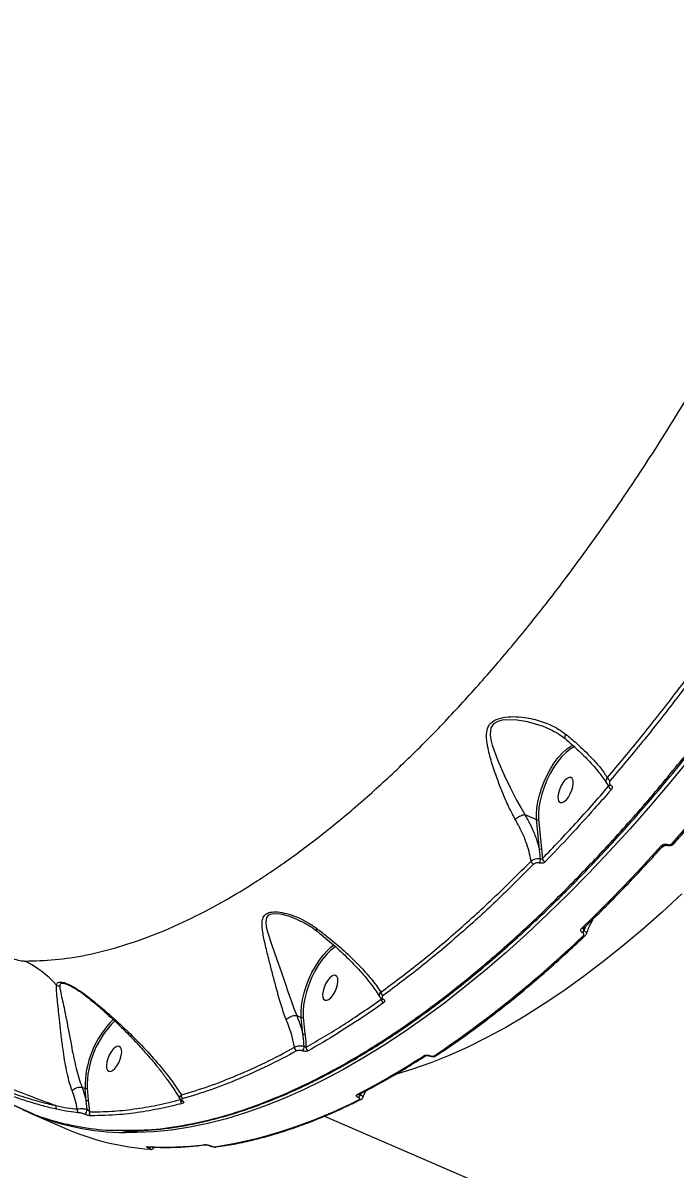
# Model space of a CAD drawing. Header units: millimetres. Extents: x -6104 to 7803, y -6013 to 4803.
# Drawn here: x 708.7 to 925.7, y -2229.7 to -1848 of the extents above; entities that cross this region are included whole.
import ezdxf

# ---------------------------------------------------------------- set-up
doc = ezdxf.new("R2010")
doc.units = ezdxf.units.MM
for name, color, linetype in [('DIKOM_ОБЪЕКТ', 7, 'Continuous'), ('DIKOM_РАЗМЕР_ЗОНА', 7, 'Continuous'), ('DIKOM_РАЗМЕР_ОБЪЕКТА', 7, 'Continuous')]:
    doc.layers.add(name, color=color, linetype=linetype)
doc.styles.add('style1', font='arial.ttf', dxfattribs={"width": 0.8})
doc.dimstyles.new('1-50', dxfattribs={"dimtxt": 300, "dimasz": 200, "dimexe": 100, "dimexo": 0, "dimgap": 100, "dimtad": 1, "dimtxsty": 'style1', "dimcen": 200, "dimclrd": 7, "dimclre": 7, "dimclrt": 7, "dimadec": 1, "dimazin": 2, "dimtfac": 1, "dimtmove": 0, "dimatfit": 2, "dimfxl": 0, "dimlwd": 25, "dimlwe": 18, "dimarcsym": 0})

# ---------------------------------------------------------------- blocks, each defined once
blk = doc.blocks.new('*D10')
at = {"layer": 'Defpoints', "color": 0, "transparency": 16777216}
for p in [(-4094.65, -224.49), (3111.63, -1726.03), (3111.63, -4948.58)]:
    blk.add_point(p, dxfattribs=at)
at = {"layer": 'DIKOM_РАЗМЕР_ОБЪЕКТА', "color": 7, "lineweight": 18, "transparency": 16777216}
for p, q in [((-4094.65, -224.49), (-4094.65, -5048.58)), ((3111.63, -1726.03), (3111.63, -5048.58))]:
    blk.add_line(p, q, dxfattribs=at)
at = {"layer": 'DIKOM_РАЗМЕР_ОБЪЕКТА', "color": 7, "lineweight": 25, "transparency": 16777216}
blk.add_line((-3894.65, -4948.58), (2911.63, -4948.58), dxfattribs=at)
at = {"layer": 'DIKOM_РАЗМЕР_ОБЪЕКТА', "color": 7, "transparency": 16777216}
for points in [[(-3894.65, -4915.24), (-3894.65, -4981.91), (-4094.65, -4948.58)], [(2911.63, -4915.24), (2911.63, -4981.91), (3111.63, -4948.58)]]:
    blk.add_solid(points, dxfattribs=at)
at = {"layer": 'DIKOM_РАЗМЕР_ОБЪЕКТА', "color": 7, "transparency": 16777216, "insert": (-134.24, -4695.4), "char_height": 300, "attachment_point": 5, "style": 'style1'}
blk.add_mtext('7200', dxfattribs=at)
blk = doc.blocks.new('*D12')
at = {"layer": 'Defpoints', "color": 0, "transparency": 16777216}
for p in [(-6103.62, -69.94), (4675.35, -1132.87), (4675.35, -5913.06)]:
    blk.add_point(p, dxfattribs=at)
at = {"layer": 'DIKOM_РАЗМЕР_ЗОНА', "color": 7, "lineweight": 18, "transparency": 16777216}
for p, q in [((-6103.62, -69.94), (-6103.62, -6013.06)), ((4675.35, -1132.87), (4675.35, -6013.06))]:
    blk.add_line(p, q, dxfattribs=at)
at = {"layer": 'DIKOM_РАЗМЕР_ЗОНА', "color": 7, "lineweight": 25, "transparency": 16777216}
blk.add_line((-5903.62, -5913.06), (4475.35, -5913.06), dxfattribs=at)
at = {"layer": 'DIKOM_РАЗМЕР_ЗОНА', "color": 7, "transparency": 16777216}
for points in [[(-5903.62, -5879.73), (-5903.62, -5946.4), (-6103.62, -5913.06)], [(4475.35, -5879.73), (4475.35, -5946.4), (4675.35, -5913.06)]]:
    blk.add_solid(points, dxfattribs=at)
at = {"layer": 'DIKOM_РАЗМЕР_ЗОНА', "color": 7, "transparency": 16777216, "insert": (271.51, -5659.89), "char_height": 300, "attachment_point": 5, "style": 'style1'}
blk.add_mtext('10800', dxfattribs=at)

msp = doc.modelspace()

# ---------------------------------------------------------------- linework, layer by layer
at = {"layer": 'DIKOM_ОБЪЕКТ', "color": 7, "linetype": 'Continuous', "lineweight": 15}
for p, q in [((883.124, -2082.912), (882.841, -2082.774)), ((903.561, -2102.219), (903.17, -2101.497)), ((875.687, -2111.649), (879.577, -2113.333)), ((880.545, -2123.131), (879.577, -2113.333)), ((880.27, -2113.205), (881.238, -2123.002)), ((922.708, -2121.798), (922.736, -2121.81)), ((923.186, -2121.573), (923.213, -2121.585)), ((881.238, -2123.002), (881.541, -2126.3)), ((921.847, -2122.277), (921.113, -2122.681)), ((922.723, -2121.877), (921.847, -2122.277)), ((894.924, -2151.017), (894.839, -2150.98)), ((895.7, -2149.038), (895.29, -2150.229)), ((895.29, -2150.229), (895.376, -2150.266)), ((895.376, -2150.266), (896.14, -2148.611)), ((827.907, -2173.103), (827.718, -2172.754)), ((799.803, -2178.555), (799.807, -2178.556)), ((799.807, -2178.556), (801.278, -2179.193)), ((801.971, -2179.065), (802.518, -2184.6)), ((801.825, -2184.728), (801.278, -2179.193)), ((843.821, -2191.984), (843.866, -2192.003)), ((844.11, -2191.926), (844.155, -2191.946)), ((728.374, -2202.432), (728.377, -2202.433)), ((728.377, -2202.433), (729.341, -2202.85)), ((728.377, -2202.433), (729.733, -2206.823)), ((729.733, -2206.823), (729.341, -2202.85)), ((730.034, -2202.722), (730.426, -2206.695)), ((820.32, -2205.838), (820.254, -2205.809)), ((821.007, -2204.567), (820.885, -2204.924)), ((820.885, -2204.924), (820.95, -2204.952)), ((820.95, -2204.952), (821.2, -2204.466)), ((730.073, -2209.866), (729.733, -2206.823)), ((730.426, -2206.695), (730.795, -2210.648)), ((761.622, -2206.971), (761.608, -2206.964)), ((708.695, -2209.921), (711.977, -2211.318)), ((710.392, -2210.715), (723.646, -2216.455)), ((712.798, -2211.627), (712.839, -2211.644)), ((809.048, -2212.03), (1077.94, -2328.482)), ((750.242, -2222.276), (750.242, -2222.277)), ((750.565, -2222.723), (750.519, -2222.703)), ((771.039, -2221.942), (771.104, -2221.97)), ((771.154, -2221.956), (771.22, -2221.984))]:
    msp.add_line(p, q, dxfattribs=at)
at = {"layer": 'DIKOM_ОБЪЕКТ', "color": 7, "linetype": 'Continuous', "lineweight": 15, "flags": 128}
for points in [[(924.678, -2121.259), (929.489, -2115.781), (934.283, -2110.182), (939.059, -2104.466), (943.815, -2098.635), (948.548, -2092.69), (953.256, -2086.636), (957.939, -2080.474), (962.593, -2074.206)], [(882.841, -2082.774), (881.945, -2082.337), (876.572, -2080.729), (873.098, -2080.159), (869.615, -2080.064), (868.109, -2080.237), (866.69, -2080.62), (865.255, -2081.46), (864.38, -2082.721), (864.096, -2084.926), (864.352, -2086.74), (864.838, -2088.579), (866.665, -2093.588), (868.938, -2098.727), (870.887, -2102.827), (872.961, -2106.893), (874.3, -2109.331), (875.681, -2111.646), (875.682, -2111.647), (875.682, -2111.647)], [(879.577, -2113.333), (879.516, -2111.516), (879.657, -2109.522), (879.995, -2107.393), (880.523, -2105.175), (881.23, -2102.917), (882.1, -2100.666), (883.116, -2098.471), (884.255, -2096.38), (885.492, -2094.437), (886.801, -2092.685), (888.153, -2091.161), (889.521, -2089.897), (890.873, -2088.922), (891.643, -2088.495)], [(892.283, -2088.977), (892.145, -2089.039), (890.789, -2089.819), (889.396, -2090.927), (888, -2092.335), (886.633, -2094.009), (885.329, -2095.91), (884.118, -2097.992), (883.031, -2100.205), (882.092, -2102.496), (881.325, -2104.81), (880.748, -2107.091), (880.375, -2109.285), (880.214, -2111.34), (880.27, -2113.205)], [(930.976, -2092.378), (924.25, -2100.603), (917.484, -2108.595), (910.684, -2116.349), (903.856, -2123.857), (897.006, -2131.115), (890.139, -2138.114), (883.262, -2144.851), (876.379, -2151.318), (869.497, -2157.51), (862.622, -2163.423), (855.759, -2169.051), (848.914, -2174.389), (842.094, -2179.434), (835.302, -2184.18), (828.547, -2188.624), (821.832, -2192.762), (815.164, -2196.59), (808.548, -2200.106), (801.99, -2203.306), (795.496, -2206.187), (789.071, -2208.748), (782.72, -2210.986), (776.448, -2212.899), (770.262, -2214.486), (764.165, -2215.745), (758.164, -2216.675), (752.264, -2217.275), (746.468, -2217.545), (742.912, -2217.546)], [(890.992, -2099.309), (890.402, -2099.282), (889.718, -2099.592), (888.995, -2100.216), (888.293, -2101.102), (887.667, -2102.178), (887.169, -2103.358), (886.839, -2104.545), (886.704, -2105.645), (886.774, -2106.567), (887.045, -2107.236), (887.493, -2107.599), (888.083, -2107.627), (888.767, -2107.316), (889.49, -2106.693), (890.192, -2105.807), (890.818, -2104.73), (891.316, -2103.55), (891.646, -2102.363), (891.781, -2101.264), (891.71, -2100.342), (891.44, -2099.672), (890.992, -2099.309)], [(904.272, -2101.779), (904.164, -2101.864), (904.056, -2101.93), (903.952, -2101.975), (903.853, -2101.998), (903.763, -2101.997), (903.684, -2101.974), (903.662, -2101.963)], [(894.651, -2149.438), (897.961, -2146.225), (901.27, -2142.951), (904.576, -2139.615), (907.879, -2136.219), (911.178, -2132.763), (914.473, -2129.248), (917.763, -2125.675), (921.047, -2122.045)], [(927.934, -2138.002), (921.354, -2144.103), (914.777, -2149.926), (908.21, -2155.466), (901.657, -2160.718), (895.125, -2165.676), (888.62, -2170.337), (882.149, -2174.696), (875.716, -2178.749), (869.329, -2182.492), (862.994, -2185.922), (856.715, -2189.034), (850.499, -2191.828), (844.351, -2194.299), (838.279, -2196.447), (832.622, -2198.173)], [(799.839, -2146.552), (797.517, -2145.625), (794.549, -2144.839), (791.923, -2144.658), (790.54, -2145.043), (789.727, -2145.895), (789.457, -2147.42), (789.654, -2149.019), (790.081, -2150.728), (791.5, -2155.126), (793.199, -2159.92), (794.583, -2163.91), (795.996, -2168.057), (796.936, -2170.833), (797.887, -2173.578), (798.832, -2176.164), (799.803, -2178.555), (799.803, -2178.555), (799.803, -2178.555)], [(801.278, -2179.193), (801.218, -2177.37), (801.36, -2175.367), (801.701, -2173.229), (802.233, -2171.003), (802.945, -2168.736), (803.822, -2166.478), (804.845, -2164.277), (805.99, -2162.182), (807.235, -2160.237), (808.55, -2158.486), (809.909, -2156.966), (811.281, -2155.709), (812.182, -2155.037)], [(812.668, -2155.56), (812.551, -2155.638), (811.154, -2156.737), (809.751, -2158.139), (808.378, -2159.811), (807.067, -2161.712), (805.849, -2163.798), (804.754, -2166.016), (803.809, -2168.314), (803.036, -2170.637), (802.455, -2172.927), (802.078, -2175.13), (801.915, -2177.193), (801.971, -2179.065)], [(812.693, -2165.169), (812.103, -2165.142), (811.419, -2165.453), (810.696, -2166.076), (809.994, -2166.962), (809.368, -2168.038), (808.87, -2169.218), (808.54, -2170.406), (808.405, -2171.505), (808.476, -2172.427), (808.746, -2173.097), (809.194, -2173.46), (809.785, -2173.487), (810.469, -2173.177), (811.191, -2172.553), (811.894, -2171.667), (812.519, -2170.591), (813.017, -2169.411), (813.347, -2168.223), (813.482, -2167.124), (813.412, -2166.202), (813.141, -2165.533), (812.693, -2165.169)], [(740.756, -2188.826), (740.166, -2188.799), (739.482, -2189.109), (738.759, -2189.733), (738.057, -2190.619), (737.431, -2191.695), (736.933, -2192.875), (736.603, -2194.063), (736.468, -2195.162), (736.539, -2196.084), (736.809, -2196.753), (737.257, -2197.116), (737.847, -2197.144), (738.531, -2196.833), (739.254, -2196.21), (739.956, -2195.324), (740.582, -2194.247), (741.08, -2193.067), (741.41, -2191.88), (741.545, -2190.781), (741.475, -2189.859), (741.204, -2189.189), (740.756, -2188.826)], [(711.977, -2211.318), (694.68, -2203.609)], [(695.501, -2203.917), (712.798, -2211.627)], [(712.104, -2211.326), (712.064, -2211.331), (711.977, -2211.318)], [(712.01, -2211.332), (712.165, -2211.377), (712.256, -2211.391)], [(750.239, -2222.276), (750.138, -2222.263), (749.97, -2222.212)], [(751.201, -2223.114), (751.094, -2223.1), (750.935, -2223.05)], [(771.036, -2221.941), (771.08, -2221.955), (771.154, -2221.956)], [(771.107, -2221.972), (771.146, -2221.983), (771.22, -2221.984)]]:
    msp.add_lwpolyline(points, dxfattribs=at)
at = {"layer": 'DIKOM_ОБЪЕКТ', "color": 7, "linetype": 'Continuous', "lineweight": 15}
for centre, radius, start, end in [((904.696, -2098.841), 1.614, 198.0133, 247.22109), ((905.073, -2101.798), 1.569, 195.57164, 247.58911), ((879.826, -2112.742), 0.642, 247.17941, 313.77883), ((922.782, -2121.336), 0.468, 260.7975, 329.48777), ((922.808, -2121.345), 0.471, 261.34923, 329.3678), ((924.992, -2120.776), 0.576, 236.93228, 307.63829), ((880.794, -2122.539), 0.642, 247.19939, 313.77792), ((921.361, -2121.568), 0.571, 236.5832, 308.1444), ((879.196, -2126.834), 1.461, 191.36197, 246.58755), ((878.408, -2126.431), 2.501, 327.27316, 0.79573), ((882.966, -2126.056), 1.445, 189.70715, 247.02299), ((643.798, -1891.252), 362.095, 303.85941, 313.93728), ((894.959, -2148.892), 0.628, 240.55381, 306.06575), ((893.439, -2149.627), 1.947, 315.9635, 341.99411), ((893.524, -2149.664), 1.948, 315.96065, 341.98361), ((895.355, -2151.474), 0.607, 239.32466, 307.39057), ((693.512, -2192.065), 35.394, 41.92712, 63.40016), ((721.411, -2166.292), 2.638, 233.57062, 259.30245), ((829.06, -2170.78), 1.275, 180.0605, 245.06007), ((829.165, -2173.157), 1.259, 177.53547, 245.25676), ((828.35, -2172.731), 0.436, 245.1751, 301.74634), ((801.527, -2178.602), 0.642, 247.17941, 313.77883), ((760.905, -2202.364), 31.568, 134.55356, 180.88249), ((760.486, -2202.201), 30.457, 134.05288, 180.97982), ((802.074, -2184.137), 0.642, 247.18112, 313.77712), ((800.263, -2189.257), 1.199, 174.36438, 244.18363), ((799.645, -2188.671), 2.625, 321.16185, 357.66383), ((804.121, -2189.21), 1.199, 172.59989, 244.41017), ((708.074, -1987.29), 244.594, 297.19748, 303.20945), ((842.345, -2191.32), 0.687, 243.49266, 300.58627), ((843.913, -2191.69), 0.308, 252.22474, 309.80748), ((843.957, -2191.708), 0.309, 252.81448, 309.73262), ((845.848, -2191.322), 0.688, 243.56041, 300.71481), ((729.59, -2202.259), 0.642, 247.17111, 313.78714), ((762.486, -2205.232), 1.114, 167.49872, 243.16272), ((820.175, -2204.19), 0.72, 244.70925, 295.60004), ((819.336, -2204.488), 1.609, 304.7885, 344.29093), ((819.401, -2204.516), 1.61, 304.79958, 344.27986), ((720.615, -2208.973), 1.021, 156.25535, 232.47458), ((729.982, -2206.232), 0.642, 247.19754, 313.7607), ((762.193, -2206.827), 1.109, 164.95286, 243.21103), ((761.794, -2206.62), 0.391, 243.94882, 276.91371), ((748.485, -2068.197), 155.934, 278.871, 297.53594), ((820.881, -2205.823), 0.714, 244.49769, 295.81166), ((743.768, -2132.654), 84.897, 246.85051, 269.42253), ((713.186, -2210.706), 1, 246.53088, 249.70003), ((727.764, -2210.015), 1.035, 160.65618, 240.58096), ((727.709, -2209.69), 2.371, 312.16603, 355.7417), ((731.772, -2211.01), 1.042, 159.69224, 242.63504), ((756.681, -2139.509), 83.738, 246.76486, 266.06511), ((755.88, -2119.841), 102.541, 266.6959, 277.43283), ((750.402, -2221.994), 0.719, 279.42912, 332.74712), ((750.443, -2222.003), 0.73, 279.59877, 333.72572), ((769.459, -2220.808), 0.778, 246.21762, 277.32308), ((772.845, -2221.553), 0.779, 246.2294, 277.67506)]:
    msp.add_arc(centre, radius, start, end, dxfattribs=at)
for points, knots in [([(865.948, -1592.936), (862.314, -1596.787), (855.043, -1604.494), (843.404, -1616.119), (831.269, -1627.754), (818.441, -1639.533), (804.931, -1651.427), (790.745, -1663.408), (776.107, -1675.282), (760.623, -1687.353), (744.283, -1699.574), (727.1, -1711.89), (709.405, -1724.045), (691.237, -1735.986), (672.65, -1747.666), (654.074, -1758.813), (635.575, -1769.401), (617.213, -1779.418), (598.668, -1789.039), (579.996, -1798.212), (561.261, -1806.892), (542.892, -1814.882), (524.943, -1822.17), (507.457, -1828.761), (490.135, -1834.77), (473.044, -1840.149), (456.253, -1844.862), (441.19, -1848.546), (427.78, -1851.365), (415.881, -1853.488), (404.346, -1855.152), (393.217, -1856.348), (382.544, -1857.073), (372.328, -1857.32), (362.533, -1857.126), (356.417, -1856.592), (353.359, -1856.326)], [0, 0, 0, 0, 0.0277654, 0.0555639, 0.0833624, 0.1111276, 0.1400315, 0.168973, 0.1979143, 0.226818, 0.2582448, 0.2896958, 0.3211227, 0.3534672, 0.3858385, 0.4181831, 0.449506, 0.480853, 0.5121759, 0.5444126, 0.5766757, 0.6089124, 0.640161, 0.6714336, 0.7026821, 0.7348412, 0.7670266, 0.7991857, 0.8241463, 0.849107, 0.8742669, 0.8994268, 0.9244695, 0.9495121, 0.974756, 1, 1, 1, 1]), ([(741.67, -2216.729), (744.458, -2216.742), (750.977, -2216.774), (761.711, -2215.347), (773.75, -2212.673), (786.017, -2208.737), (798.447, -2203.635), (810.995, -2197.417), (823.864, -2189.988), (837.023, -2181.319), (850.432, -2171.412), (863.796, -2160.484), (877.07, -2148.598), (890.212, -2135.833), (903.436, -2121.983), (916.699, -2107.049), (929.955, -2091.057), (942.76, -2074.557), (955.083, -2057.655), (966.91, -2040.462), (978.58, -2022.495), (990.05, -2003.781), (1001.278, -1984.366), (1012.166, -1964.403), (1022.673, -1943.944), (1032.764, -1923.051), (1042.468, -1901.651), (1051.733, -1879.798), (1060.515, -1857.559), (1068.62, -1835.423), (1076.037, -1813.464), (1082.77, -1791.75), (1088.927, -1769.928), (1094.465, -1748.067), (1099.334, -1726.256), (1103.236, -1706.219), (1105.245, -1693.628), (1106.134, -1688.06)], [0, 0, 0, 0, 0.0220395, 0.0515326, 0.0810498, 0.1105428, 0.1392035, 0.1678862, 0.1965469, 0.22604, 0.2555572, 0.2850503, 0.3137109, 0.3423937, 0.3710543, 0.4005474, 0.4300646, 0.4595576, 0.4871864, 0.5148348, 0.5424636, 0.5708352, 0.5992284, 0.6276001, 0.6562609, 0.6849436, 0.7136043, 0.7430975, 0.7726148, 0.802108, 0.8307686, 0.8594515, 0.8881122, 0.9176054, 0.9471225, 0.9766158, 1, 1, 1, 1]), ([(741.938, -2216.905), (743.132, -2216.923), (746.112, -2216.969), (750.989, -2216.704), (756.551, -2216.153), (762.211, -2215.294), (767.965, -2214.142), (773.818, -2212.692), (779.77, -2210.943), (785.818, -2208.896), (791.94, -2206.56), (798.113, -2203.941), (804.318, -2201.047), (810.551, -2197.88), (816.817, -2194.44), (823.115, -2190.728), (829.449, -2186.741), (835.82, -2182.479), (842.231, -2177.942), (848.681, -2173.127), (855.175, -2168.033), (861.711, -2162.658), (868.275, -2157.018), (874.836, -2151.135), (881.373, -2145.029), (887.877, -2138.708), (894.351, -2132.172), (900.798, -2125.416), (907.221, -2118.44), (913.621, -2111.242), (919.999, -2103.819), (926.359, -2096.171), (932.701, -2088.293), (939.028, -2080.184), (945.328, -2071.857), (951.572, -2063.349), (957.739, -2054.69), (963.819, -2045.894), (969.817, -2036.953), (975.736, -2027.866), (981.575, -2018.634), (987.335, -2009.257), (993.014, -1999.734), (998.613, -1990.067), (1004.133, -1980.254), (1009.572, -1970.296), (1014.925, -1960.202), (1020.178, -1949.999), (1025.315, -1939.721), (1030.323, -1929.386), (1035.203, -1919), (1039.953, -1908.562), (1044.576, -1898.072), (1049.071, -1887.529), (1053.437, -1876.934), (1057.676, -1866.287), (1061.785, -1855.589), (1065.766, -1844.839), (1069.616, -1834.041), (1073.328, -1823.222), (1076.887, -1812.415), (1080.285, -1801.647), (1083.52, -1790.928), (1086.592, -1780.257), (1089.502, -1769.631), (1092.25, -1759.053), (1094.836, -1748.521), (1097.26, -1738.036), (1099.521, -1727.599), (1101.621, -1717.208), (1103.552, -1706.87), (1105.212, -1697.301), (1106.148, -1691.226), (1106.562, -1688.542)], [0, 0, 0, 0, 0.0094077, 0.0234758, 0.0375496, 0.0516398, 0.0657619, 0.0799311, 0.0941627, 0.1084718, 0.1228261, 0.137127, 0.1513571, 0.1655334, 0.1796719, 0.193788, 0.2078977, 0.2220155, 0.2361533, 0.2503268, 0.2645521, 0.278845, 0.2932012, 0.3075358, 0.321785, 0.3359736, 0.3501177, 0.3642335, 0.378337, 0.3924445, 0.4065669, 0.4207201, 0.43492, 0.4491829, 0.4635203, 0.4778591, 0.4920989, 0.5062929, 0.5204523, 0.5345889, 0.5487143, 0.5628397, 0.5769743, 0.5911282, 0.6053129, 0.6195397, 0.6338199, 0.6481185, 0.6623743, 0.6765813, 0.6907508, 0.7048945, 0.7190235, 0.7331493, 0.7472822, 0.7614309, 0.7756067, 0.7898213, 0.8040856, 0.8183883, 0.8326644, 0.8468852, 0.8610656, 0.8752172, 0.889351, 0.9034787, 0.9176113, 0.9317563, 0.9459252, 0.9601293, 0.9743798, 0.9886796, 1, 1, 1, 1]), ([(709.36, -2160.417), (712.684, -2160.334), (719.337, -2160.167), (729.751, -2158.528), (740.547, -2155.854), (751.739, -2152.007), (763.287, -2146.999), (774.94, -2140.932), (786.653, -2133.855), (798.384, -2125.834), (810.324, -2116.739), (822.439, -2106.554), (834.689, -2095.29), (846.809, -2083.192), (858.759, -2070.32), (870.506, -2056.75), (882.236, -2042.264), (893.907, -2026.875), (905.477, -2010.614), (916.696, -1993.83), (927.535, -1976.591), (937.97, -1958.973), (948.165, -1940.701), (958.073, -1921.811), (967.651, -1902.353), (976.697, -1882.739), (985.191, -1863.038), (993.125, -1843.318), (1000.62, -1823.278), (1007.63, -1802.973), (1014.122, -1782.468), (1019.531, -1763.633), (1024.04, -1746.485), (1026.448, -1736.207), (1027.654, -1731.064)], [0, 0, 0, 0, 0.0311784, 0.0623809, 0.0935594, 0.1256442, 0.1577552, 0.18984, 0.2210202, 0.2522245, 0.2834047, 0.3154898, 0.347601, 0.3796861, 0.4108891, 0.4421159, 0.4733189, 0.5054257, 0.5375585, 0.5696654, 0.6009196, 0.6321979, 0.6634522, 0.6956101, 0.727794, 0.7599519, 0.7912842, 0.8226405, 0.8539729, 0.8862089, 0.9184711, 0.9507073, 0.9753304, 1, 1, 1, 1]), ([(903.161, -2099.341), (906.956, -2094.825), (914.546, -2085.793), (925.815, -2071.379), (936.968, -2056.344), (946.2, -2043.225), (951.664, -2035.08), (953.52, -2032.313)], [0, 0, 0, 0, 0.2203103, 0.44062049, 0.66308357, 0.88554499, 1, 1, 1, 1]), ([(954.544, -2033.148), (952.684, -2035.922), (947.244, -2044.033), (938.063, -2057.084), (926.923, -2072.113), (915.594, -2086.617), (907.912, -2095.759), (904.071, -2100.33)], [0, 0, 0, 0, 0.1144537, 0.3347649, 0.555075, 0.7775375, 1, 1, 1, 1]), ([(925.344, -2121.233), (926.473, -2119.956), (929.747, -2116.255), (935.146, -2109.962), (941.525, -2102.291), (947.865, -2094.414), (954.161, -2086.337), (959.277, -2079.578), (962.286, -2075.496), (963.227, -2074.219)], [0, 0, 0, 0, 0.0879847, 0.2551887, 0.4223897, 0.5895831, 0.7567732, 0.9239572, 1, 1, 1, 1]), ([(872.516, -2113.28), (872.076, -2112.485), (871.197, -2110.893), (869.721, -2107.776), (868.107, -2104), (866.3, -2099.227), (864.549, -2094.131), (863.443, -2089.884), (862.975, -2086.83), (862.899, -2084.664), (863.283, -2082.614), (864.482, -2080.94), (866.431, -2079.724), (869.3, -2079.066), (872.781, -2078.969), (877.039, -2079.451), (881.818, -2080.679), (886.151, -2082.616), (888.434, -2084.265), (889.249, -2084.854)], [0, 0, 0, 0, 0.0447764, 0.0895826, 0.1609589, 0.2324506, 0.323855, 0.4152101, 0.4505981, 0.4859292, 0.5329409, 0.566423, 0.5998014, 0.6530917, 0.7108115, 0.7686685, 0.8592877, 0.9497928, 1, 1, 1, 1]), ([(882.868, -2082.744), (883.077, -2082.822), (884.225, -2083.253), (886.105, -2084.293), (887.975, -2085.432), (888.867, -2086.214), (889.065, -2086.388)], [0, 0, 0, 0, 0.0906968, 0.4987264, 0.8887174, 1, 1, 1, 1]), ([(889.249, -2084.854), (889.237, -2084.878), (889.119, -2085.115), (888.956, -2085.554), (888.898, -2086.077), (889.026, -2086.268), (889.091, -2086.363)], [0, 0, 0, 0, 0.0347923, 0.3492318, 0.675281, 1, 1, 1, 1]), ([(889.079, -2086.376), (889.232, -2086.501), (890.248, -2087.331), (891.988, -2088.874), (894.276, -2090.992), (896.382, -2093.094), (898.3, -2095.159), (900.009, -2097.165), (901.462, -2099.069), (902.421, -2100.438), (902.81, -2101.118), (902.885, -2101.248)], [0, 0, 0, 0, 0.0234128, 0.155491, 0.2890876, 0.4240441, 0.560031, 0.6965633, 0.8328811, 0.9681639, 1, 1, 1, 1]), ([(889.249, -2084.854), (890.504, -2085.895), (892.714, -2087.729), (895.518, -2090.328), (898.244, -2093.063), (900.99, -2096.154), (902.432, -2098.27), (903.161, -2099.341)], [0, 0, 0, 0, 0.20226118, 0.35640615, 0.51199349, 0.75324878, 1, 1, 1, 1]), ([(881.541, -2126.3), (885.223, -2122.453), (892.595, -2114.751), (899.903, -2106.4), (903.561, -2102.219)], [0, 0, 0, 0, 0.4994504, 1, 1, 1, 1]), ([(902.962, -2101.213), (902.884, -2101.049), (902.707, -2100.677), (902.767, -2100.001), (903.03, -2099.56), (903.161, -2099.341)], [0, 0, 0, 0, 0.2837033, 0.6434637, 1, 1, 1, 1]), ([(902.988, -2101.291), (903.121, -2101.487), (903.303, -2101.755), (903.597, -2101.9), (903.676, -2101.938)], [0, 0, 0, 0, 0.7310676, 1, 1, 1, 1]), ([(903.561, -2102.219), (903.598, -2102.194), (903.67, -2102.146), (903.712, -2102.057), (903.685, -2101.996), (903.674, -2101.969)], [0, 0, 0, 0, 0.3758454, 0.7339083, 1, 1, 1, 1]), ([(903.653, -2101.959), (903.664, -2101.967), (903.688, -2101.982), (903.684, -2101.978), (903.681, -2101.976)], [0, 0, 0, 0, 0.47372799, 1, 1, 1, 1]), ([(904.071, -2100.33), (903.986, -2100.452), (903.815, -2100.698), (903.776, -2101.103), (903.91, -2101.471), (904.121, -2101.683), (904.257, -2101.769), (904.272, -2101.779)], [0, 0, 0, 0, 0.24866477, 0.49750407, 0.73894907, 0.97032439, 1, 1, 1, 1]), ([(904.272, -2101.779), (904.398, -2101.878), (904.64, -2102.07), (904.773, -2102.467), (904.735, -2102.877), (904.561, -2103.125), (904.474, -2103.249)], [0, 0, 0, 0, 0.2592227, 0.502145, 0.7510927, 1, 1, 1, 1]), ([(904.474, -2103.249), (904.103, -2103.678), (902.247, -2105.826), (897.655, -2111.052), (890.673, -2118.764), (885.16, -2124.511), (882.402, -2127.387)], [0, 0, 0, 0, 0.0507677, 0.2538544, 0.626698, 1, 1, 1, 1]), ([(872.516, -2113.28), (872.542, -2113.252), (872.656, -2113.126), (872.97, -2112.828), (873.543, -2112.405), (874.292, -2112.002), (875.051, -2111.72), (875.471, -2111.671), (875.682, -2111.647)], [0, 0, 0, 0, 0.035052, 0.1552707, 0.3664371, 0.5776336, 0.7888103, 1, 1, 1, 1]), ([(877.763, -2127.122), (877.757, -2127.083), (877.593, -2126.036), (877.135, -2123.917), (876.063, -2120.576), (874.575, -2117.011), (873.205, -2114.529), (872.516, -2113.28)], [0, 0, 0, 0, 0.0088982, 0.2417859, 0.4772777, 0.7368262, 1, 1, 1, 1]), ([(875.682, -2111.647), (875.683, -2111.647), (875.685, -2111.648), (875.687, -2111.648), (875.687, -2111.649)], [0, 0, 0, 0, 0.6683286, 1, 1, 1, 1]), ([(875.687, -2111.649), (876.405, -2112.959), (877.849, -2115.599), (879.472, -2119.46), (880.195, -2121.933), (880.545, -2123.131)], [0, 0, 0, 0, 0.33720777, 0.67913041, 1, 1, 1, 1]), ([(921.047, -2122.045), (921.142, -2121.953), (921.348, -2121.757), (921.78, -2121.547), (922.267, -2121.435), (922.762, -2121.432), (923.044, -2121.526), (923.186, -2121.573)], [0, 0, 0, 0, 0.1890483, 0.4045443, 0.6068604, 0.8033864, 1, 1, 1, 1]), ([(921.721, -2122.014), (921.734, -2121.999), (921.769, -2121.957), (921.915, -2121.859), (922.12, -2121.781), (922.327, -2121.746), (922.499, -2121.746), (922.632, -2121.769), (922.684, -2121.789), (922.708, -2121.799)], [0, 0, 0, 0, 0.1191879, 0.3199868, 0.5085297, 0.6577891, 0.7845512, 0.9005512, 1, 1, 1, 1]), ([(921.941, -2121.857), (921.93, -2121.967), (921.914, -2122.127), (921.863, -2122.242), (921.847, -2122.277)], [0, 0, 0, 0, 0.68565417, 1, 1, 1, 1]), ([(922.742, -2121.799), (922.778, -2121.819), (923.006, -2121.943), (923.527, -2122.009), (924.257, -2121.931), (924.913, -2121.661), (925.204, -2121.345), (925.322, -2121.217)], [0, 0, 0, 0, 0.04493694, 0.27900826, 0.53329117, 0.8098708, 1, 1, 1, 1]), ([(923.213, -2121.585), (923.309, -2121.617), (923.501, -2121.681), (923.838, -2121.678), (924.173, -2121.602), (924.471, -2121.458), (924.612, -2121.322), (924.678, -2121.259)], [0, 0, 0, 0, 0.1951161, 0.390068, 0.5932548, 0.8111207, 1, 1, 1, 1]), ([(880.909, -2126.396), (880.812, -2125.454), (880.699, -2124.366), (880.563, -2123.277), (880.545, -2123.131)], [0, 0, 0, 0, 0.8649539, 1, 1, 1, 1]), ([(895.329, -2149.399), (896.47, -2148.295), (899.781, -2145.094), (905.257, -2139.613), (911.746, -2132.88), (917.231, -2126.989), (920.547, -2123.31), (921.714, -2122.017)], [0, 0, 0, 0, 0.12933212, 0.37513763, 0.62093736, 0.8667244, 1, 1, 1, 1]), ([(827.786, -2170.781), (831.904, -2167.7), (840.141, -2161.538), (852.627, -2151.029), (865.182, -2139.677), (873.57, -2131.307), (877.763, -2127.122)], [0, 0, 0, 0, 0.2485955, 0.4971903, 0.7485953, 1, 1, 1, 1]), ([(878.615, -2128.175), (874.459, -2132.324), (866.147, -2140.622), (853.61, -2151.973), (841.047, -2162.563), (832.698, -2168.812), (828.523, -2171.936)], [0, 0, 0, 0, 0.2485953, 0.4971904, 0.7485947, 1, 1, 1, 1]), ([(877.763, -2127.122), (877.796, -2127.089), (877.992, -2126.892), (878.463, -2126.58), (879.249, -2126.319), (880.112, -2126.234), (880.643, -2126.342), (880.909, -2126.396)], [0, 0, 0, 0, 0.0479969, 0.286175, 0.5242602, 0.7620699, 1, 1, 1, 1]), ([(880.512, -2127.783), (880.352, -2127.747), (880.032, -2127.676), (879.512, -2127.715), (879.038, -2127.861), (878.753, -2128.041), (878.635, -2128.156), (878.615, -2128.175)], [0, 0, 0, 0, 0.2377198, 0.4754804, 0.7137316, 0.952026, 1, 1, 1, 1]), ([(882.402, -2127.387), (882.382, -2127.407), (882.264, -2127.523), (881.98, -2127.703), (881.508, -2127.85), (880.991, -2127.89), (880.672, -2127.818), (880.512, -2127.783)], [0, 0, 0, 0, 0.0489061, 0.2870831, 0.5249409, 0.762541, 1, 1, 1, 1]), ([(880.909, -2126.396), (880.963, -2126.409), (881.069, -2126.436), (881.242, -2126.432), (881.4, -2126.393), (881.495, -2126.341), (881.535, -2126.306), (881.541, -2126.3)], [0, 0, 0, 0, 0.2368553, 0.4742798, 0.7124939, 0.9510067, 1, 1, 1, 1]), ([(796.325, -2179.958), (796.286, -2179.866), (795.941, -2179.034), (795.314, -2177.332), (794.465, -2174.679), (793.641, -2171.836), (792.711, -2168.404), (791.692, -2164.506), (790.526, -2159.894), (789.337, -2155.202), (788.555, -2151.458), (788.235, -2148.836), (788.247, -2147.071), (788.661, -2145.56), (789.741, -2144.494), (791.566, -2143.944), (794.151, -2144.057), (797.166, -2144.751), (800.295, -2145.917), (803.436, -2147.46), (805.432, -2148.843), (806.43, -2149.535)], [0, 0, 0, 0, 0.0056312, 0.0508128, 0.0960144, 0.1438701, 0.1917648, 0.2633142, 0.334977, 0.4270906, 0.519182, 0.5590188, 0.5987827, 0.6438183, 0.6799266, 0.7160701, 0.7691221, 0.8237202, 0.8784532, 0.9392286, 1, 1, 1, 1]), ([(799.839, -2146.549), (800.382, -2146.782), (801.877, -2147.424), (804.109, -2148.676), (805.693, -2149.843), (806.43, -2150.385)], [0, 0, 0, 0, 0.2339231, 0.6438683, 1, 1, 1, 1]), ([(896.172, -2151.329), (896.247, -2151.134), (896.832, -2149.596), (897.598, -2147.933), (898.368, -2146.526), (898.457, -2146.362)], [0, 0, 0, 0, 0.1138728, 0.8968264, 1, 1, 1, 1]), ([(806.43, -2149.535), (806.418, -2149.568), (806.337, -2149.798), (806.29, -2150.138), (806.324, -2150.393), (806.423, -2150.414), (806.427, -2150.414)], [0, 0, 0, 0, 0.0777015, 0.5373774, 0.9819299, 1, 1, 1, 1]), ([(806.42, -2150.424), (806.718, -2150.654), (807.966, -2151.615), (810.054, -2153.343), (812.684, -2155.61), (815.204, -2157.921), (817.605, -2160.257), (819.86, -2162.6), (821.943, -2164.923), (823.836, -2167.208), (825.499, -2169.414), (826.716, -2171.177), (827.279, -2172.145), (827.46, -2172.456)], [0, 0, 0, 0, 0.0294014, 0.1233126, 0.2196198, 0.3184242, 0.4196669, 0.5230961, 0.6282506, 0.7345358, 0.8420347, 0.9491896, 1, 1, 1, 1]), ([(806.43, -2149.535), (807.542, -2150.387), (810.574, -2152.71), (815.072, -2156.534), (819.082, -2160.325), (822.079, -2163.467), (824.286, -2165.998), (826.232, -2168.457), (827.268, -2170.007), (827.786, -2170.781)], [0, 0, 0, 0, 0.1128014, 0.3073772, 0.5062358, 0.6280306, 0.7498288, 0.8749145, 1, 1, 1, 1]), ([(846.199, -2191.913), (847.323, -2191.165), (850.583, -2188.993), (856.002, -2185.191), (862.462, -2180.424), (868.942, -2175.39), (875.439, -2170.099), (881.945, -2164.552), (888.344, -2158.855), (892.937, -2154.601), (895.358, -2152.303), (895.723, -2151.957)], [0, 0, 0, 0, 0.0688532, 0.1997295, 0.3306032, 0.4614726, 0.5923361, 0.7231932, 0.8540446, 0.9780015, 1, 1, 1, 1]), ([(894.839, -2150.98), (894.783, -2150.953), (894.59, -2150.86), (894.358, -2150.629), (894.237, -2150.276), (894.298, -2149.854), (894.526, -2149.585), (894.651, -2149.438)], [0, 0, 0, 0, 0.0796317, 0.2757272, 0.4707517, 0.7105192, 1, 1, 1, 1]), ([(895.045, -2151.996), (895.128, -2151.899), (895.275, -2151.727), (895.311, -2151.458), (895.232, -2151.239), (895.083, -2151.095), (894.961, -2151.035), (894.924, -2151.017)], [0, 0, 0, 0, 0.3025752, 0.5346697, 0.7254689, 0.917088, 1, 1, 1, 1]), ([(895.25, -2149.501), (895.218, -2149.6), (895.162, -2149.777), (895.152, -2149.991), (895.186, -2150.123), (895.229, -2150.194), (895.272, -2150.218), (895.29, -2150.229)], [0, 0, 0, 0, 0.38181767, 0.68082516, 0.80462203, 0.91787436, 1, 1, 1, 1]), ([(895.254, -2149.485), (895.251, -2149.487), (895.246, -2149.491), (895.31, -2149.427), (895.341, -2149.395)], [0, 0, 0, 0, 0.5107969, 1, 1, 1, 1]), ([(895.376, -2150.266), (895.449, -2150.303), (895.69, -2150.427), (896.002, -2150.672), (896.195, -2150.993), (896.245, -2151.223), (896.162, -2151.319), (896.158, -2151.324)], [0, 0, 0, 0, 0.122491, 0.4032879, 0.6724306, 0.9838628, 1, 1, 1, 1]), ([(895.711, -2151.946), (895.772, -2151.894), (895.97, -2151.726), (896.075, -2151.486), (896.148, -2151.32)], [0, 0, 0, 0, 0.3081972, 1, 1, 1, 1]), ([(697.338, -2156.363), (698.244, -2156.803), (700.045, -2157.678), (703.053, -2158.877), (705.865, -2159.805), (708.055, -2160.331), (708.976, -2160.392), (709.36, -2160.417)], [0, 0, 0, 0, 0.2180169, 0.4332389, 0.6437871, 0.8514349, 1, 1, 1, 1]), ([(719.845, -2168.415), (719.96, -2168.069), (720.159, -2167.471), (721.254, -2167.31), (722.598, -2167.632), (724.042, -2168.231), (726.244, -2169.352), (727.988, -2170.587), (729.254, -2171.484)], [0, 0, 0, 0, 0.1914559, 0.3312432, 0.4704855, 0.5823738, 0.6969308, 1, 1, 1, 1]), ([(725.039, -2203.55), (724.928, -2203.239), (724.477, -2201.973), (723.777, -2199.49), (723.02, -2196.048), (722.401, -2192.467), (721.83, -2188.457), (721.314, -2184.134), (720.867, -2179.939), (720.475, -2176.34), (720.146, -2173.223), (719.792, -2170.423), (719.827, -2169.084), (719.845, -2168.415)], [0, 0, 0, 0, 0.027596, 0.1121807, 0.1968242, 0.2807375, 0.3647052, 0.4782459, 0.5919073, 0.6886529, 0.7854202, 0.8928591, 1, 1, 1, 1]), ([(723.977, -2168.499), (723.74, -2168.394), (722.992, -2168.06), (721.912, -2167.796), (720.98, -2167.957), (720.943, -2168.542), (720.922, -2168.885)], [0, 0, 0, 0, 0.1201518, 0.3787277, 0.6357068, 1, 1, 1, 1]), ([(720.922, -2168.885), (721.022, -2169.544), (721.225, -2170.885), (721.879, -2173.585), (722.522, -2176.598), (723.2, -2180.026), (723.939, -2184.031), (724.692, -2188.125), (725.455, -2191.957), (726.196, -2195.313), (727.062, -2198.591), (727.763, -2200.906), (728.282, -2202.154), (728.374, -2202.432), (728.374, -2202.432)], [0, 0, 0, 0, 0.1058563, 0.2153345, 0.3127843, 0.4120272, 0.5248126, 0.6413448, 0.7237044, 0.808209, 0.8893737, 0.9734938, 0.9999886, 1, 1, 1, 1]), ([(723.864, -2168.432), (724.07, -2168.516), (724.614, -2168.737), (725.684, -2169.307), (727.06, -2170.156), (728.327, -2171.026), (729.104, -2171.658), (729.364, -2171.868)], [0, 0, 0, 0, 0.12831888, 0.33891543, 0.57952955, 0.85973097, 1, 1, 1, 1]), ([(827.494, -2172.439), (827.432, -2172.331), (827.264, -2172.039), (827.313, -2171.488), (827.547, -2171.041), (827.752, -2170.818), (827.786, -2170.781)], [0, 0, 0, 0, 0.2035161, 0.5538146, 0.927573, 1, 1, 1, 1]), ([(729.254, -2171.484), (729.253, -2171.505), (729.252, -2171.655), (729.272, -2171.821), (729.383, -2171.845), (729.402, -2171.849)], [0, 0, 0, 0, 0.1193524, 0.8536068, 1, 1, 1, 1]), ([(729.254, -2171.484), (729.435, -2171.623), (731.275, -2173.039), (734.626, -2175.744), (739.017, -2179.56), (743.05, -2183.318), (747.545, -2187.778), (752.283, -2192.874), (756.903, -2198.46), (759.781, -2202.446), (761.124, -2204.558), (761.399, -2204.991)], [0, 0, 0, 0, 0.0115183, 0.1169985, 0.2229797, 0.3292405, 0.4351032, 0.608327, 0.7820038, 0.9552831, 1, 1, 1, 1]), ([(729.393, -2171.862), (730.193, -2172.499), (731.946, -2173.894), (734.551, -2176.111), (737.31, -2178.563), (740.154, -2181.215), (743.047, -2184.036), (745.911, -2186.979), (748.675, -2189.976), (751.317, -2193.007), (753.818, -2196.059), (756.172, -2199.118), (758.295, -2202.106), (759.896, -2204.528), (760.676, -2205.885), (760.935, -2206.337)], [0, 0, 0, 0, 0.0517185, 0.1132462, 0.1792656, 0.2508208, 0.3297716, 0.411884, 0.4967253, 0.5843023, 0.6742928, 0.7669379, 0.8615206, 0.9539659, 1, 1, 1, 1]), ([(802.932, -2189.056), (807.054, -2186.664), (815.308, -2181.874), (823.703, -2176.029), (827.907, -2173.103)], [0, 0, 0, 0, 0.499272, 1, 1, 1, 1]), ([(828.638, -2174.301), (828.266, -2174.566), (826.405, -2175.892), (821.275, -2179.452), (813.272, -2184.7), (806.828, -2188.427), (803.604, -2190.292)], [0, 0, 0, 0, 0.04414159, 0.22072059, 0.61001584, 1, 1, 1, 1]), ([(827.51, -2172.46), (827.547, -2172.534), (827.677, -2172.792), (827.927, -2173.011), (828.151, -2173.11), (828.172, -2173.119)], [0, 0, 0, 0, 0.2642848, 0.9296291, 1, 1, 1, 1]), ([(827.907, -2173.103), (827.973, -2173.112), (828.084, -2173.127), (828.125, -2173.111), (828.142, -2173.105)], [0, 0, 0, 0, 0.60452, 1, 1, 1, 1]), ([(828.523, -2171.936), (828.4, -2172.049), (828.183, -2172.249), (828.143, -2172.582), (828.263, -2172.872), (828.473, -2173.025), (828.579, -2173.101)], [0, 0, 0, 0, 0.3292254, 0.57977, 0.7885985, 1, 1, 1, 1]), ([(828.163, -2173.124), (828.166, -2173.126), (828.189, -2173.138), (828.198, -2173.15), (828.191, -2173.141), (828.19, -2173.14)], [0, 0, 0, 0, 0.1317132, 0.871588, 1, 1, 1, 1]), ([(828.579, -2173.101), (828.69, -2173.182), (828.91, -2173.343), (829.031, -2173.648), (828.977, -2173.969), (828.793, -2174.186), (828.653, -2174.289), (828.638, -2174.301)], [0, 0, 0, 0, 0.2147708, 0.4259373, 0.6817047, 0.9641289, 1, 1, 1, 1]), ([(796.325, -2179.958), (796.346, -2179.93), (796.482, -2179.75), (796.84, -2179.404), (797.502, -2178.98), (798.294, -2178.665), (799.109, -2178.498), (799.572, -2178.536), (799.803, -2178.555)], [0, 0, 0, 0, 0.0319585, 0.2048632, 0.403633, 0.6024273, 0.8012065, 1, 1, 1, 1]), ([(799.807, -2178.556), (800.483, -2180.387), (801.253, -2182.471), (801.763, -2184.484), (801.825, -2184.728)], [0, 0, 0, 0, 0.8785865, 1, 1, 1, 1]), ([(799.07, -2189.14), (798.804, -2187.784), (798.223, -2184.822), (796.992, -2181.669), (796.325, -2179.958)], [0, 0, 0, 0, 0.4574488, 1, 1, 1, 1]), ([(719.68, -2208.562), (718.21, -2208.034), (715.268, -2206.977), (710.487, -2205.178), (705.658, -2203.315), (700.864, -2201.425), (695.899, -2199.43), (690.816, -2197.352), (685.683, -2195.217), (680.564, -2193.056), (675.533, -2190.895), (670.626, -2188.755), (667.532, -2187.377), (665.988, -2186.689)], [0, 0, 0, 0, 0.1033754, 0.2067502, 0.2946074, 0.3827353, 0.4705913, 0.5587486, 0.6471811, 0.7353362, 0.8234663, 0.9118711, 1, 1, 1, 1]), ([(802.268, -2188.778), (802.158, -2187.691), (802.021, -2186.342), (801.857, -2184.991), (801.825, -2184.728)], [0, 0, 0, 0, 0.8058683, 1, 1, 1, 1]), ([(802.518, -2184.6), (802.543, -2184.86), (802.685, -2186.341), (802.821, -2187.829), (802.932, -2189.056)], [0, 0, 0, 0, 0.1757285, 1, 1, 1, 1]), ([(719.993, -2209.782), (718.465, -2209.423), (715.408, -2208.705), (710.48, -2207.248), (705.49, -2205.603), (700.509, -2203.816), (695.376, -2201.847), (690.144, -2199.722), (684.882, -2197.479), (679.657, -2195.154), (674.543, -2192.785), (669.573, -2190.4), (666.459, -2188.831), (664.904, -2188.048)], [0, 0, 0, 0, 0.1009695, 0.201936, 0.2903392, 0.3790239, 0.4674249, 0.5561135, 0.6450899, 0.7337814, 0.8224251, 0.9113531, 1, 1, 1, 1]), ([(665.731, -2187.297), (668, -2188.438), (671.438, -2190.167), (676.364, -2192.503), (681.381, -2194.82), (686.527, -2197.091), (691.672, -2199.248), (696.778, -2201.307), (701.791, -2203.2), (706.596, -2204.871), (710.694, -2206.199), (715.176, -2207.517), (718.171, -2208.212), (719.68, -2208.562)], [0, 0, 0, 0, 0.1312181, 0.1987848, 0.2663513, 0.3975687, 0.4651564, 0.5327454, 0.6634776, 0.7308146, 0.7981514, 0.8982437, 1, 1, 1, 1]), ([(761.399, -2204.991), (764.439, -2204.066), (770.519, -2202.217), (779.874, -2198.552), (789.378, -2194.288), (795.839, -2190.856), (799.07, -2189.14)], [0, 0, 0, 0, 0.2490971, 0.498194, 0.7490976, 1, 1, 1, 1]), ([(799.741, -2190.337), (796.526, -2192.045), (790.097, -2195.462), (780.592, -2199.733), (771.191, -2203.424), (765.053, -2205.292), (761.984, -2206.226)], [0, 0, 0, 0, 0.2490969, 0.4981946, 0.7490972, 1, 1, 1, 1]), ([(799.07, -2189.14), (799.121, -2189.102), (799.346, -2188.939), (799.863, -2188.72), (800.654, -2188.582), (801.493, -2188.588), (802.008, -2188.714), (802.268, -2188.778)], [0, 0, 0, 0, 0.07353848, 0.3198204, 0.55077162, 0.77341219, 1, 1, 1, 1]), ([(801.69, -2190.317), (801.532, -2190.272), (801.217, -2190.182), (800.709, -2190.138), (800.228, -2190.167), (799.912, -2190.251), (799.773, -2190.321), (799.741, -2190.337)], [0, 0, 0, 0, 0.2210951, 0.441831, 0.6744807, 0.92513, 1, 1, 1, 1]), ([(803.604, -2190.292), (803.573, -2190.308), (803.438, -2190.378), (803.13, -2190.462), (802.659, -2190.493), (802.157, -2190.45), (801.846, -2190.361), (801.69, -2190.317)], [0, 0, 0, 0, 0.0733363, 0.3224969, 0.5550424, 0.7773594, 1, 1, 1, 1]), ([(802.268, -2188.778), (802.314, -2188.798), (802.368, -2188.823), (802.48, -2188.871), (802.607, -2188.926), (802.768, -2188.992), (802.873, -2189.034), (802.921, -2189.052), (802.932, -2189.056)], [0, 0, 0, 0, 0.1599029, 0.1864083, 0.3963907, 0.6398889, 0.9173041, 1, 1, 1, 1]), ([(820.486, -2204.839), (821.583, -2204.271), (824.766, -2202.624), (830.072, -2199.679), (836.377, -2195.958), (840.6, -2193.253), (842.695, -2191.911)], [0, 0, 0, 0, 0.1499045, 0.4348022, 0.719709, 1, 1, 1, 1]), ([(842.038, -2191.935), (842.146, -2191.88), (842.36, -2191.769), (842.824, -2191.699), (843.326, -2191.711), (843.774, -2191.796), (844.014, -2191.889), (844.11, -2191.926)], [0, 0, 0, 0, 0.2150594, 0.4300036, 0.644745, 0.859215, 1, 1, 1, 1]), ([(842.696, -2191.911), (842.697, -2191.91), (842.699, -2191.909), (842.767, -2191.883), (842.901, -2191.856), (843.1, -2191.842), (843.345, -2191.855), (843.591, -2191.901), (843.758, -2191.954), (843.81, -2191.98), (843.817, -2191.984)], [0, 0, 0, 0, 0.0839501, 0.194857, 0.3337758, 0.4742744, 0.6405179, 0.8192927, 0.9761632, 1, 1, 1, 1]), ([(843.865, -2192.002), (843.865, -2192.003), (844.074, -2192.115), (844.591, -2192.23), (845.373, -2192.24), (845.928, -2192.114), (846.162, -2191.927), (846.193, -2191.903)], [0, 0, 0, 0, 0.0007498, 0.3034977, 0.6109235, 0.9486886, 1, 1, 1, 1]), ([(844.155, -2191.946), (844.219, -2191.971), (844.381, -2192.033), (844.681, -2192.09), (845.017, -2192.098), (845.327, -2192.05), (845.47, -2191.975), (845.541, -2191.938)], [0, 0, 0, 0, 0.14226205, 0.35707039, 0.57158185, 0.78572677, 1, 1, 1, 1]), ([(725.039, -2203.55), (725.065, -2203.523), (725.145, -2203.44), (725.417, -2203.194), (725.942, -2202.844), (726.731, -2202.526), (727.597, -2202.348), (728.104, -2202.403), (728.374, -2202.432)], [0, 0, 0, 0, 0.03431684, 0.10611149, 0.32209466, 0.53803738, 0.75401104, 1, 1, 1, 1]), ([(726.787, -2209.672), (726.572, -2208.678), (726.141, -2206.681), (725.408, -2204.597), (725.039, -2203.55)], [0, 0, 0, 0, 0.4978578, 1, 1, 1, 1]), ([(760.946, -2206.331), (760.904, -2206.267), (760.767, -2206.062), (760.803, -2205.643), (761.044, -2205.257), (761.327, -2205.045), (761.399, -2204.991)], [0, 0, 0, 0, 0.13158755, 0.42731088, 0.85473346, 1, 1, 1, 1]), ([(820.254, -2205.809), (820.185, -2205.777), (819.98, -2205.681), (819.724, -2205.487), (819.58, -2205.245), (819.613, -2205.012), (819.783, -2204.897), (819.868, -2204.84)], [0, 0, 0, 0, 0.1082989, 0.3204349, 0.5430659, 0.7715719, 1, 1, 1, 1]), ([(820.736, -2204.518), (820.723, -2204.557), (820.693, -2204.644), (820.716, -2204.767), (820.772, -2204.848), (820.828, -2204.895), (820.862, -2204.912), (820.885, -2204.924)], [0, 0, 0, 0, 0.252823, 0.5776789, 0.7936741, 0.8613718, 1, 1, 1, 1]), ([(820.95, -2204.952), (821.042, -2204.999), (821.307, -2205.133), (821.64, -2205.373), (821.856, -2205.63), (821.818, -2205.755), (821.8, -2205.811)], [0, 0, 0, 0, 0.1549687, 0.4463312, 0.75043, 1, 1, 1, 1]), ([(821.183, -2206.451), (821.241, -2206.427), (821.434, -2206.345), (821.671, -2206.124), (821.766, -2205.893), (821.801, -2205.806)], [0, 0, 0, 0, 0.2078158, 0.7021626, 1, 1, 1, 1]), ([(821.847, -2205.829), (822.048, -2205.305), (822.339, -2204.547), (822.711, -2203.837), (822.826, -2203.618)], [0, 0, 0, 0, 0.6908897, 1, 1, 1, 1]), ([(719.68, -2208.562), (720.973, -2208.826), (723.575, -2209.358), (725.711, -2209.567), (726.787, -2209.672)], [0, 0, 0, 0, 0.4964794, 1, 1, 1, 1]), ([(726.787, -2209.672), (727.067, -2209.607), (727.58, -2209.487), (728.532, -2209.522), (729.37, -2209.65), (729.835, -2209.793), (730.073, -2209.866)], [0, 0, 0, 0, 0.3312041, 0.6077806, 0.7982926, 1, 1, 1, 1]), ([(730.795, -2210.648), (733.22, -2210.612), (738.072, -2210.539), (745.584, -2209.743), (753.25, -2208.487), (758.498, -2207.188), (761.122, -2206.539)], [0, 0, 0, 0, 0.2493144, 0.4986284, 0.7493134, 1, 1, 1, 1]), ([(761.693, -2207.817), (761.354, -2207.906), (759.659, -2208.351), (755.278, -2209.405), (748.635, -2210.67), (740.144, -2211.749), (734.46, -2211.869), (731.293, -2211.936)], [0, 0, 0, 0, 0.032167, 0.1608361, 0.4183962, 0.6759567, 1, 1, 1, 1]), ([(760.938, -2206.342), (760.947, -2206.363), (761.018, -2206.533), (761.249, -2206.745), (761.513, -2206.89), (761.63, -2206.954)], [0, 0, 0, 0, 0.0718059, 0.5898707, 1, 1, 1, 1]), ([(761.984, -2206.226), (761.8, -2206.298), (761.527, -2206.407), (761.468, -2206.639), (761.56, -2206.812), (761.716, -2206.937), (761.819, -2206.996), (761.841, -2207.008)], [0, 0, 0, 0, 0.4456075, 0.6623206, 0.8364834, 0.9657218, 1, 1, 1, 1]), ([(761.608, -2206.964), (761.612, -2206.966), (761.639, -2206.98), (761.65, -2206.99), (761.644, -2206.985), (761.643, -2206.984)], [0, 0, 0, 0, 0.1231259, 0.8088715, 1, 1, 1, 1]), ([(761.841, -2207.008), (761.864, -2207.021), (761.971, -2207.083), (762.132, -2207.213), (762.228, -2207.395), (762.167, -2207.636), (761.882, -2207.745), (761.693, -2207.817)], [0, 0, 0, 0, 0.0349445, 0.1620391, 0.3362776, 0.5591724, 1, 1, 1, 1]), ([(772.95, -2222.325), (773.949, -2222.179), (776.844, -2221.755), (781.699, -2220.828), (787.539, -2219.449), (793.457, -2217.772), (799.448, -2215.805), (805.507, -2213.547), (811.63, -2210.998), (816.865, -2208.607), (820.065, -2207.024), (821.189, -2206.467)], [0, 0, 0, 0, 0.0652934, 0.1891248, 0.3129922, 0.4369042, 0.560854, 0.6848336, 0.8088364, 0.9328567, 1, 1, 1, 1]), ([(820.574, -2206.467), (820.629, -2206.431), (820.741, -2206.357), (820.762, -2206.206), (820.668, -2206.048), (820.5, -2205.922), (820.366, -2205.86), (820.32, -2205.838)], [0, 0, 0, 0, 0.2288246, 0.4578402, 0.6785173, 0.8883727, 1, 1, 1, 1]), ([(712.798, -2211.627), (714.694, -2212.283), (719.802, -2214.051), (728.556, -2215.862), (736.315, -2216.861), (740.825, -2216.75), (741.67, -2216.729)], [0, 0, 0, 0, 0.2091619, 0.5635139, 0.9181379, 1, 1, 1, 1]), ([(727.255, -2210.917), (726.172, -2210.811), (723.99, -2210.599), (721.331, -2210.056), (719.993, -2209.782)], [0, 0, 0, 0, 0.4964928, 1, 1, 1, 1]), ([(729.301, -2211.447), (729.154, -2211.391), (728.861, -2211.279), (728.341, -2211.122), (727.753, -2210.976), (727.433, -2210.938), (727.255, -2210.917)], [0, 0, 0, 0, 0.1849314, 0.3686153, 0.6500827, 1, 1, 1, 1]), ([(731.293, -2211.936), (731.267, -2211.935), (731.107, -2211.931), (730.75, -2211.884), (730.214, -2211.757), (729.723, -2211.609), (729.442, -2211.501), (729.301, -2211.447)], [0, 0, 0, 0, 0.0639239, 0.3886041, 0.6455985, 0.8222986, 1, 1, 1, 1]), ([(730.073, -2209.866), (730.104, -2209.886), (730.157, -2209.921), (730.259, -2210.004), (730.407, -2210.141), (730.596, -2210.355), (730.723, -2210.53), (730.785, -2210.631), (730.795, -2210.648)], [0, 0, 0, 0, 0.0726846, 0.1228107, 0.2789707, 0.5490348, 0.9247361, 1, 1, 1, 1]), ([(750.519, -2222.703), (750.432, -2222.664), (750.21, -2222.565), (749.944, -2222.42), (749.786, -2222.294), (749.779, -2222.215), (749.906, -2222.213), (749.97, -2222.212)], [0, 0, 0, 0, 0.1407649, 0.3552795, 0.5700197, 0.7849534, 1, 1, 1, 1]), ([(750.239, -2222.276), (751.177, -2222.325), (753.89, -2222.466), (758.457, -2222.468), (763.953, -2222.212), (767.691, -2221.791), (769.556, -2221.58)], [0, 0, 0, 0, 0.1499056, 0.4336133, 0.7174317, 1, 1, 1, 1]), ([(750.935, -2223.05), (750.977, -2223.049), (751.062, -2223.049), (751.057, -2222.997), (750.951, -2222.913), (750.773, -2222.816), (750.624, -2222.749), (750.565, -2222.723)], [0, 0, 0, 0, 0.2142871, 0.428444, 0.6428973, 0.8577112, 1, 1, 1, 1]), ([(751.2, -2223.107), (751.243, -2223.112), (751.356, -2223.125), (751.585, -2223.097), (751.871, -2222.992), (752.143, -2222.787), (752.248, -2222.582), (752.3, -2222.481)], [0, 0, 0, 0, 0.11591011, 0.30632246, 0.52255408, 0.7650492, 1, 1, 1, 1]), ([(769.145, -2221.52), (769.222, -2221.515), (769.394, -2221.504), (769.78, -2221.548), (770.243, -2221.645), (770.727, -2221.784), (771.011, -2221.899), (771.154, -2221.956)], [0, 0, 0, 0, 0.1741999, 0.389593, 0.5957949, 0.7978953, 1, 1, 1, 1]), ([(769.561, -2221.58), (769.56, -2221.58), (769.56, -2221.58), (769.633, -2221.579), (769.786, -2221.592), (770.049, -2221.633), (770.398, -2221.715), (770.759, -2221.827), (770.953, -2221.908), (771.036, -2221.942)], [0, 0, 0, 0, 0.0559523, 0.151541, 0.2848222, 0.4482216, 0.643021, 0.8475804, 1, 1, 1, 1]), ([(771.108, -2221.969), (771.138, -2221.983), (771.317, -2222.065), (771.536, -2222.144), (771.708, -2222.183), (771.712, -2222.184)], [0, 0, 0, 0, 0.1657024, 0.9807594, 1, 1, 1, 1]), ([(771.22, -2221.984), (771.313, -2222.022), (771.501, -2222.097), (771.819, -2222.189), (772.12, -2222.251), (772.37, -2222.279), (772.481, -2222.27), (772.531, -2222.266)], [0, 0, 0, 0, 0.2039969, 0.4080141, 0.6135227, 0.8265773, 1, 1, 1, 1]), ([(771.712, -2222.184), (771.889, -2222.227), (772.27, -2222.319), (772.661, -2222.366), (772.896, -2222.324), (772.953, -2222.314)], [0, 0, 0, 0, 0.3935841, 0.8523371, 1, 1, 1, 1])]:
    msp.add_open_spline(points, degree=3, knots=knots, dxfattribs=at)

# ---------------------------------------------------------------- dimensions: what is measured, and where the dimension line sits
at = {"layer": 'DIKOM_РАЗМЕР_ЗОНА'}
dim = msp.add_linear_dim(base=(4675.352, -5913.064), p1=(-6103.623, -69.942), p2=(4675.352, -1132.872), text='10800', dimstyle='1-50', dxfattribs=at)
dim.commit()
dim.dimension.update_dxf_attribs({"geometry": '*D12', "text_midpoint": (271.508, -5913.064), "dimtype": 160})
at = {"layer": 'DIKOM_РАЗМЕР_ОБЪЕКТА'}
dim = msp.add_linear_dim(base=(3111.629, -4948.576), p1=(-4094.654, -224.488), p2=(3111.629, -1726.033), text='7200', dimstyle='1-50', dxfattribs=at)
dim.commit()
dim.dimension.update_dxf_attribs({"geometry": '*D10', "text_midpoint": (-134.242, -4948.576), "dimtype": 160})

doc.saveas('drawing.dxf')
